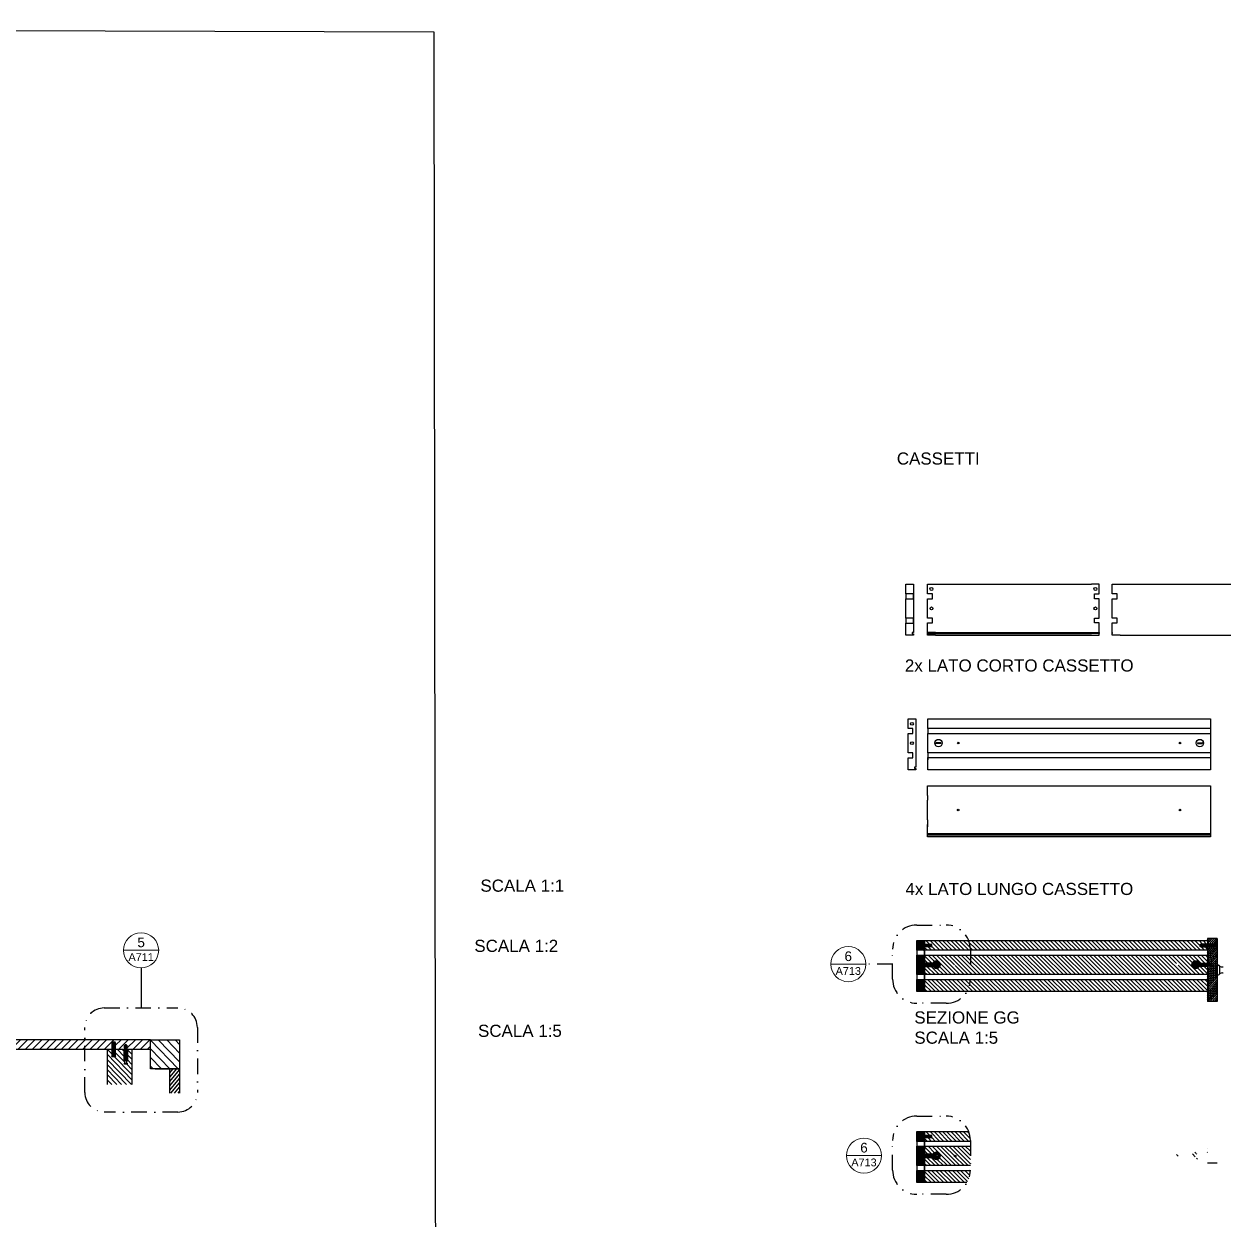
# Model space of a CAD drawing. Header units: millimetres. Extents: x -69 to 1786, y -423 to 409.
# Drawn here: x 388.9 to 636, y -176.7 to 69.6 of the extents above; entities that cross this region are included whole.
import ezdxf
from ezdxf.enums import TextEntityAlignment as Align

# ---------------------------------------------------------------- set-up
doc = ezdxf.new("R2010")
doc.units = ezdxf.units.MM
doc.header["$LTSCALE"] = 0.5
doc.linetypes.add('TRATTOPUNTO2', pattern=[12.7, 6.35, -3.175, 0, -3.175])
doc.layers.add('A-ANNO-SYMB', color=202, linetype='Continuous', lineweight=18)
for name, color, linetype in [('ALTRE LINEE', 70, 'Continuous'), ('CONTRONO SEZIONI', 26, 'Continuous'), ('G-ANNO-GEOMETRY', 7, 'Continuous'), ('G-ANNO-SYSTEM', 7, 'Continuous'), ('linee sezionate', 5, 'Continuous'), ('SIMBOLI', 201, 'Continuous'), ('viti', 240, 'Continuous')]:
    doc.layers.add(name, color=color, linetype=linetype)
doc.styles.add('ARIAL', font='arial.ttf')
doc.styles.get("Standard").update_dxf_attribs({"font": 'arial.ttf'})
pattern_1 = [(45, (-1.82544, -1.69339), (-0.12796865, 0.12796865), [])]
pattern_2 = [(45, (-1.82544, -41.07242), (-0.12796865, 0.12796865), [])]

# ---------------------------------------------------------------- blocks, each defined once
blk = doc.blocks.new('DETAGLI')
at = {"layer": 'A-ANNO-SYMB', "linetype": 'Continuous'}
blk.add_line((486.66, 356.17), (504.76, 356.17), dxfattribs=at)
blk.add_circle((495.71, 356.17), 9.05, dxfattribs=at)
for tag, p in [('TAVOLA', (495.71, 362.76)), ('SEZIONE', (495.71, 354.67))]:
    blk.add_attdef(tag, text='', height=5, dxfattribs=at).set_placement(p, align=Align.TOP_CENTER)

msp = doc.modelspace()

# ---------------------------------------------------------------- hatches: boundary and pattern name
at = {"layer": 'ALTRE LINEE'}
h = msp.add_hatch(dxfattribs=at)
h.set_pattern_fill('ANSI31', color=256, scale=0.057)
h.set_pattern_definition(pattern_1)
h.paths.add_polyline_path([(574.51, -120.63), (573.12, -120.63), (573.01, -120.54), (573.01, -120.12), (573.12, -120.03), (574.51, -120.03), (574.51, -119.33), (572.9, -119.33), (572.9, -121.33), (574.51, -121.33)])
h = msp.add_hatch(dxfattribs=at)
h.set_pattern_fill('ANSI31', color=256, scale=0.19, angle=90)
h.set_pattern_definition([(135, (-1.82544, -1.6934), (-0.42656217, -0.42656217), [])])
h.paths.add_polyline_path([(580.65, -124.33, -1), (580.97, -124.33, -1)], flags=16)
h.paths.add_polyline_path([(580.72, -124.33, -1), (580.9, -124.33, -1)], flags=0)
h.paths.add_polyline_path([(577.71, -124.31, -0.74706), (576.32, -124.72), (576.32, -124.67, 0.147415), (577.17, -124.79, 0.084542), (577.28, -124.49), (576.8, -124.49), (576.8, -124.7), (576.71, -124.7), (576.71, -123.92), (576.8, -123.92), (576.8, -124.13), (577.28, -124.13, 0.085849), (577.17, -123.83, 0.147415), (576.32, -123.95), (576.32, -123.9, -0.74706)], flags=16)
h.paths.add_polyline_path([(577.55, -124.61), (577.32, -124.61), (577.32, -124.01), (577.55, -124.01)], flags=0)
h.paths.add_polyline_path([(626.81, -124.33, -1), (626.25, -124.33, -1)], flags=16)
h.paths.add_polyline_path([(626.32, -124.27), (626.47, -124.27), (626.47, -124.12), (626.59, -124.12), (626.59, -124.27), (626.74, -124.27), (626.74, -124.39), (626.59, -124.39), (626.59, -124.54), (626.47, -124.54), (626.47, -124.39), (626.32, -124.39)], flags=0)
h.paths.add_polyline_path([(629.63, -124.31, -0.74706), (631.02, -123.9), (631.02, -123.95, 0.147415), (630.17, -123.84, 0.084542), (630.06, -124.13), (630.54, -124.13), (630.54, -123.92), (630.63, -123.92), (630.63, -124.7), (630.54, -124.7), (630.54, -124.49), (630.06, -124.49, 0.085849), (630.17, -124.79, 0.147415), (631.02, -124.68), (631.02, -124.72, -0.74706)], flags=16)
h.paths.add_polyline_path([(629.8, -124.02), (630.03, -124.02), (630.03, -124.61), (629.8, -124.61)], flags=0)
h.paths.add_polyline_path([(631.32, -120.12), (631.44, -120.03), (632.83, -120.03), (632.83, -119.33), (574.51, -119.33), (574.51, -120.03), (575.9, -120.03), (576.02, -120.12), (576.02, -120.54), (575.9, -120.63), (574.51, -120.63), (574.51, -121.33), (632.83, -121.33), (632.83, -120.63), (631.44, -120.63), (631.32, -120.54)])
h.paths.add_polyline_path([(632.83, -127.33), (574.51, -127.33), (574.51, -129.29), (574.51, -129.83), (576.12, -129.83), (632.83, -129.83), (632.83, -129.59)])
h.paths.add_polyline_path([(630.63, -124.66), (630.63, -123.96), (632.78, -123.96), (632.78, -123.92), (632.83, -123.92), (632.83, -122.33), (574.51, -122.33), (574.51, -123.92), (574.57, -123.92), (574.57, -123.96), (576.71, -123.96), (576.71, -124.66), (574.57, -124.66), (574.57, -124.7), (574.51, -124.7), (574.51, -126.33), (632.83, -126.33), (632.83, -124.7), (632.78, -124.7), (632.78, -124.66)])
h = msp.add_hatch(dxfattribs=at)
h.set_pattern_fill('ANSI31', color=256, scale=0.1, angle=184)
h.set_pattern_definition([(229, (-1.82544, -1.6934), (0.23962029, -0.20829874), [])])
edge = h.paths.add_edge_path()
edge.add_line((634.83, -118.89), (632.83, -118.89))
edge.add_line((632.83, -118.89), (632.83, -120.03))
edge.add_line((632.83, -120.03), (634.22, -120.03))
edge.add_line((634.22, -120.03), (634.33, -120.12))
edge.add_line((634.33, -120.12), (634.33, -120.54))
edge.add_line((634.33, -120.54), (634.22, -120.63))
edge.add_line((634.22, -120.63), (632.83, -120.63))
edge.add_line((632.83, -120.63), (632.83, -124.09))
edge.add_line((632.83, -124.09), (632.97, -124.09))
edge.add_line((632.97, -124.09), (632.99, -124.01))
edge.add_line((632.99, -124.01), (633.04, -124.01))
edge.add_line((633.04, -124.01), (633.04, -124.09))
edge.add_line((633.04, -124.09), (633.13, -124.09))
edge.add_line((633.13, -124.09), (633.15, -124.01))
edge.add_line((633.15, -124.01), (633.2, -124.01))
edge.add_line((633.2, -124.01), (633.2, -124.09))
edge.add_line((633.2, -124.09), (633.27, -124.09))
edge.add_line((633.27, -124.09), (633.29, -124.01))
edge.add_line((633.29, -124.01), (633.34, -124.01))
edge.add_line((633.34, -124.01), (633.34, -124.09))
edge.add_line((633.34, -124.09), (633.41, -124.09))
edge.add_line((633.41, -124.09), (633.44, -124.01))
edge.add_line((633.44, -124.01), (633.49, -124.01))
edge.add_line((633.49, -124.01), (633.49, -124.09))
edge.add_line((633.49, -124.09), (633.55, -124.09))
edge.add_line((633.55, -124.09), (633.58, -124.01))
edge.add_line((633.58, -124.01), (633.63, -124.01))
edge.add_line((633.63, -124.01), (633.63, -124.09))
edge.add_line((633.63, -124.09), (633.68, -124.09))
edge.add_arc((633.48, -124.3), 0.285, -46.2996, 46.2996, ccw=False)
edge.add_line((633.68, -124.5), (633.5, -124.5))
edge.add_line((633.5, -124.5), (633.48, -124.59))
edge.add_line((633.48, -124.59), (633.43, -124.59))
edge.add_line((633.43, -124.59), (633.43, -124.5))
edge.add_line((633.43, -124.5), (633.36, -124.5))
edge.add_line((633.36, -124.5), (633.34, -124.59))
edge.add_line((633.34, -124.59), (633.29, -124.59))
edge.add_line((633.29, -124.59), (633.29, -124.5))
edge.add_line((633.29, -124.5), (633.22, -124.5))
edge.add_line((633.22, -124.5), (633.2, -124.59))
edge.add_line((633.2, -124.59), (633.15, -124.59))
edge.add_line((633.15, -124.59), (633.15, -124.5))
edge.add_line((633.15, -124.5), (633.08, -124.5))
edge.add_line((633.08, -124.5), (633.05, -124.59))
edge.add_line((633.05, -124.59), (633, -124.59))
edge.add_line((633, -124.59), (633, -124.5))
edge.add_line((633, -124.5), (632.92, -124.5))
edge.add_line((632.92, -124.5), (632.89, -124.59))
edge.add_line((632.89, -124.59), (632.83, -124.59))
edge.add_line((632.83, -124.59), (632.83, -129.29))
edge.add_line((632.83, -129.29), (633.13, -129.29))
edge.add_line((633.13, -129.29), (633.13, -129.53))
edge.add_line((633.13, -129.53), (632.83, -129.53))
edge.add_line((632.83, -129.53), (632.83, -129.83))
edge.add_line((632.83, -129.83), (632.83, -131.89))
edge.add_line((632.83, -131.89), (634.83, -131.89))
edge.add_line((634.83, -131.89), (634.83, -118.89))
h = msp.add_hatch(dxfattribs=at)
h.set_pattern_fill('ANSI31', color=256, scale=0.057)
h.set_pattern_definition(pattern_1)
h.paths.add_polyline_path([(574.51, -122.33), (572.9, -122.33), (572.9, -126.33), (574.51, -126.33), (574.51, -124.5), (574.49, -124.5), (574.5, -124.54), (574.5, -124.59), (574.45, -124.59), (574.42, -124.5), (574.33, -124.5), (574.34, -124.54), (574.34, -124.59), (574.29, -124.59), (574.26, -124.5), (574.18, -124.5), (574.19, -124.54), (574.19, -124.59), (574.14, -124.59), (574.12, -124.5), (574.04, -124.5), (574.05, -124.54), (574.05, -124.59), (574, -124.59), (573.98, -124.5), (573.9, -124.5), (573.91, -124.54), (573.91, -124.59), (573.86, -124.59), (573.84, -124.5), (573.66, -124.5, -0.427564), (573.66, -124.09), (573.72, -124.09), (573.71, -124.06), (573.71, -124.01), (573.76, -124.01), (573.79, -124.09), (573.87, -124.09), (573.86, -124.06), (573.86, -124.01), (573.91, -124.01), (573.93, -124.09), (574.01, -124.09), (574, -124.06), (574, -124.01), (574.05, -124.01), (574.07, -124.09), (574.15, -124.09), (574.14, -124.06), (574.14, -124.01), (574.19, -124.01), (574.21, -124.09), (574.31, -124.09), (574.3, -124.06), (574.3, -124.01), (574.35, -124.01), (574.37, -124.09), (574.51, -124.09)])
h.paths.add_polyline_path([(574.51, -127.33), (572.9, -127.33), (572.9, -129.83), (574.51, -129.83), (574.51, -129.53), (574.21, -129.53), (574.21, -129.29), (574.51, -129.29)])
h = msp.add_hatch(dxfattribs=at)
h.set_pattern_fill('ANSI31', color=256, scale=0.39, angle=269)
h.set_pattern_definition([(314, (-100.5723, -89.1039), (0.8907225, 0.8601607), [])])
h.paths.add_polyline_path([(361.69, -139.76), (355.69, -139.76), (355.69, -145.76), (361.69, -145.76)])
h.paths.add_polyline_path([(414.94, -139.76), (414.94, -145.76), (420.94, -145.76), (420.94, -139.76)])
h = msp.add_hatch(dxfattribs=at)
h.set_pattern_fill('ANSI31', color=256, scale=0.33)
h.set_pattern_definition([(45, (-100.5723, -89.1039), (-0.7408711, 0.7408711), [])])
edge = h.paths.add_edge_path()
edge.add_line((406.95, -141.76), (406.95, -140.39))
edge.add_line((406.95, -140.39), (407.35, -140.39))
edge.add_line((407.35, -140.39), (407.35, -139.76))
edge.add_line((407.35, -139.76), (361.69, -139.76))
edge.add_line((361.69, -139.76), (361.69, -141.76))
edge.add_line((361.69, -141.76), (366.5, -141.76))
edge.add_line((366.5, -141.76), (366.5, -141.7))
edge.add_line((366.5, -141.7), (366.58, -141.68))
edge.add_line((366.58, -141.68), (366.58, -141.58))
edge.add_line((366.58, -141.58), (366.5, -141.6))
edge.add_line((366.5, -141.6), (366.5, -141.54))
edge.add_line((366.5, -141.54), (366.58, -141.52))
edge.add_line((366.58, -141.52), (366.58, -141.44))
edge.add_line((366.58, -141.44), (366.5, -141.46))
edge.add_line((366.5, -141.46), (366.5, -141.4))
edge.add_line((366.5, -141.4), (366.58, -141.37))
edge.add_line((366.58, -141.37), (366.58, -141.29))
edge.add_line((366.58, -141.29), (366.5, -141.32))
edge.add_line((366.5, -141.32), (366.5, -141.25))
edge.add_line((366.5, -141.25), (366.58, -141.23))
edge.add_line((366.58, -141.23), (366.58, -141.15))
edge.add_line((366.58, -141.15), (366.5, -141.18))
edge.add_line((366.5, -141.18), (366.5, -141.11))
edge.add_line((366.5, -141.11), (366.58, -141.09))
edge.add_line((366.58, -141.09), (366.58, -140.91))
edge.add_arc((366.79, -141.11), 0.285, 43.7004, 136.2996, ccw=False)
edge.add_line((367, -140.91), (367, -140.98))
edge.add_line((367, -140.98), (367.08, -140.95))
edge.add_line((367.08, -140.95), (367.08, -141.02))
edge.add_line((367.08, -141.02), (367, -141.04))
edge.add_line((367, -141.04), (367, -141.12))
edge.add_line((367, -141.12), (367.08, -141.09))
edge.add_line((367.08, -141.09), (367.08, -141.16))
edge.add_line((367.08, -141.16), (367, -141.18))
edge.add_line((367, -141.18), (367, -141.26))
edge.add_line((367, -141.26), (367.08, -141.24))
edge.add_line((367.08, -141.24), (367.08, -141.3))
edge.add_line((367.08, -141.3), (367, -141.32))
edge.add_line((367, -141.32), (367, -141.4))
edge.add_line((367, -141.4), (367.08, -141.38))
edge.add_line((367.08, -141.38), (367.08, -141.44))
edge.add_line((367.08, -141.44), (367, -141.46))
edge.add_line((367, -141.46), (367, -141.56))
edge.add_line((367, -141.56), (367.08, -141.54))
edge.add_line((367.08, -141.54), (367.08, -141.6))
edge.add_line((367.08, -141.6), (367, -141.63))
edge.add_line((367, -141.63), (367, -141.76))
edge.add_line((367, -141.76), (368.88, -141.76))
edge.add_line((368.88, -141.76), (368.88, -140.39))
edge.add_line((368.88, -140.39), (369, -140.24))
edge.add_line((369, -140.24), (369.56, -140.24))
edge.add_line((369.56, -140.24), (369.68, -140.39))
edge.add_line((369.68, -140.39), (369.68, -141.76))
edge.add_line((369.68, -141.76), (406.95, -141.76))
h.paths.add_polyline_path([(409.63, -141.76), (409.63, -141.63), (409.85, -141.69), (409.85, -139.76), (407.35, -139.76), (407.35, -140.39), (407.75, -140.39), (407.75, -141.76)])
h.paths.add_polyline_path([(409.85, -141.46), (410.13, -141.54), (410.13, -141.59), (410.08, -141.59), (410.04, -141.58), (410.04, -141.76), (414.94, -141.76), (414.94, -139.76), (409.85, -139.76)])
h = msp.add_hatch(dxfattribs=at)
h.set_pattern_fill('ANSI31', color=256, scale=0.23, angle=269)
h.set_pattern_definition([(314, (-100.5723, -89.10385), (0.5252979, 0.5072743), [])])
h.paths.add_polyline_path([(409.5, -141.82), (409.61, -141.82), (409.61, -143.96), (409.5, -143.96)])
h.paths.add_polyline_path([(409.8, -143.96), (409.61, -143.96), (409.61, -141.82), (409.8, -141.82)])
h.paths.add_polyline_path([(409.9, -143.96), (409.8, -143.96), (409.8, -141.82), (409.9, -141.82)])
h.paths.add_polyline_path([(410.09, -143.96), (409.9, -143.96), (409.9, -141.82), (410.09, -141.82)])
h.paths.add_polyline_path([(410.2, -143.96), (410.09, -143.96), (410.09, -141.82), (410.2, -141.82)])
h.paths.add_polyline_path([(410.03, -144.05), (410.03, -144.57), (409.67, -144.57), (409.67, -144.05)])
h.paths.add_polyline_path([(409.56, -144.8), (409.56, -144.57), (410.15, -144.57), (410.15, -144.8)])
h.paths.add_polyline_path([(365.53, -148.97), (370.53, -148.97), (370.53, -141.76), (369.68, -141.76), (369.68, -143.12), (369.56, -143.27), (369.28, -143.27), (369, -143.27), (368.88, -143.12), (368.88, -141.76), (367.17, -141.76), (367.17, -141.82), (367.13, -143.96), (367.17, -143.96), (367.17, -144.05), (366.96, -144.05), (366.96, -144.57), (367.07, -144.57), (367.07, -144.8), (366.48, -144.8), (366.48, -144.57), (366.6, -144.57), (366.6, -144.05), (366.39, -144.05), (366.39, -143.96), (366.43, -141.82), (366.39, -141.82), (365.53, -141.81)])
h.paths.add_polyline_path([(406.1, -148.97), (411.1, -148.97), (411.1, -141.76), (410.24, -141.76), (410.24, -141.82), (409.46, -141.82), (409.46, -141.76), (407.75, -141.76), (407.75, -143.12), (406.95, -143.12), (406.95, -141.76), (406.1, -141.76)])
h = msp.add_hatch(dxfattribs=at)
h.set_pattern_fill('ANSI31', color=256, scale=0.18, angle=185)
h.set_pattern_definition([(230, (-100.5723, -89.10385), (0.4377944, -0.3673531), [])])
h.paths.add_polyline_path([(418.94, -145.76), (420.94, -145.76), (420.94, -150.76), (418.94, -150.76)])
h = msp.add_hatch(dxfattribs=at)
h.set_pattern_fill('ANSI31', color=256, scale=0.057)
h.set_pattern_definition(pattern_2)
h.paths.add_polyline_path([(574.51, -160.01), (573.12, -160.01), (573.01, -159.92), (573.01, -159.5), (573.12, -159.41), (574.51, -159.41), (574.51, -158.71), (572.9, -158.71), (572.9, -160.71), (574.51, -160.71)])
h = msp.add_hatch(dxfattribs=at)
h.set_pattern_fill('ANSI31', color=256, scale=0.19, angle=90)
h.set_pattern_definition([(135, (-1.82544, -41.0724), (-0.42656217, -0.42656217), [])])
h.paths.add_polyline_path([(580.65, -163.71, -1), (580.97, -163.71, -1)], flags=16)
h.paths.add_polyline_path([(580.72, -163.71, -1), (580.9, -163.71, -1)], flags=0)
h.paths.add_polyline_path([(577.71, -163.69, -0.74706), (576.32, -164.1), (576.32, -164.05, 0.147415), (577.17, -164.16, 0.084542), (577.28, -163.87), (576.8, -163.87), (576.8, -164.08), (576.71, -164.08), (576.71, -163.3), (576.8, -163.3), (576.8, -163.51), (577.28, -163.51, 0.085849), (577.17, -163.21, 0.147415), (576.32, -163.32), (576.32, -163.28, -0.74706)], flags=16)
h.paths.add_polyline_path([(577.55, -163.98), (577.32, -163.98), (577.32, -163.39), (577.55, -163.39)], flags=0)
h.paths.add_polyline_path([(626.81, -163.71, -1), (626.25, -163.71, -1)], flags=16)
h.paths.add_polyline_path([(626.32, -163.65), (626.47, -163.65), (626.47, -163.5), (626.59, -163.5), (626.59, -163.65), (626.74, -163.65), (626.74, -163.77), (626.59, -163.77), (626.59, -163.92), (626.47, -163.92), (626.47, -163.77), (626.32, -163.77)], flags=0)
h.paths.add_polyline_path([(629.63, -163.69, -0.74706), (631.02, -163.28), (631.02, -163.33, 0.147415), (630.17, -163.22, 0.084542), (630.06, -163.51), (630.54, -163.51), (630.54, -163.3), (630.63, -163.3), (630.63, -164.08), (630.54, -164.08), (630.54, -163.87), (630.06, -163.87, 0.085849), (630.17, -164.17, 0.147415), (631.02, -164.06), (631.02, -164.1, -0.74706)], flags=16)
h.paths.add_polyline_path([(629.8, -163.4), (630.03, -163.4), (630.03, -163.99), (629.8, -163.99)], flags=0)
edge = h.paths.add_edge_path()
edge.add_arc((578.96, -166.63), 5, 328.9262, 359.0751)
edge.add_line((583.96, -166.71), (574.51, -166.71))
edge.add_line((574.51, -166.71), (574.51, -168.67))
edge.add_line((574.51, -168.67), (574.51, -169.21))
edge.add_line((574.51, -169.21), (583.24, -169.21))
h.paths.add_polyline_path([(583.96, -165.71), (583.96, -161.71), (574.51, -161.71), (574.51, -163.3), (574.57, -163.3), (574.57, -163.34), (576.71, -163.34), (576.71, -164.04), (574.57, -164.04), (574.57, -164.08), (574.51, -164.08), (574.51, -165.71)])
h.paths.add_polyline_path([(632.83, -161.71), (632.78, -163.3), (632.83, -163.3)])
edge = h.paths.add_edge_path()
edge.add_arc((578.96, -160.5), 5, 360, 380.9284)
edge.add_line((583.63, -158.71), (574.51, -158.71))
edge.add_line((574.51, -158.71), (574.51, -159.41))
edge.add_line((574.51, -159.41), (575.9, -159.41))
edge.add_line((575.9, -159.41), (576.02, -159.5))
edge.add_line((576.02, -159.5), (576.02, -159.92))
edge.add_line((576.02, -159.92), (575.9, -160.01))
edge.add_line((575.9, -160.01), (574.51, -160.01))
edge.add_line((574.51, -160.01), (574.51, -160.71))
edge.add_line((574.51, -160.71), (583.96, -160.71))
edge.add_line((583.96, -160.71), (583.96, -160.5))
h = msp.add_hatch(dxfattribs=at)
h.set_pattern_fill('ANSI31', color=256, scale=0.057)
h.set_pattern_definition(pattern_2)
h.paths.add_polyline_path([(574.51, -161.71), (572.9, -161.71), (572.9, -165.71), (574.51, -165.71), (574.51, -163.88), (574.49, -163.88), (574.5, -163.92), (574.5, -163.97), (574.45, -163.97), (574.42, -163.88), (574.33, -163.88), (574.34, -163.92), (574.34, -163.97), (574.29, -163.97), (574.26, -163.88), (574.18, -163.88), (574.19, -163.92), (574.19, -163.97), (574.14, -163.97), (574.12, -163.88), (574.04, -163.88), (574.05, -163.92), (574.05, -163.97), (574, -163.97), (573.98, -163.88), (573.9, -163.88), (573.91, -163.92), (573.91, -163.97), (573.86, -163.97), (573.84, -163.88), (573.66, -163.88, -0.427564), (573.66, -163.47), (573.72, -163.47), (573.71, -163.44), (573.71, -163.39), (573.76, -163.39), (573.79, -163.47), (573.87, -163.47), (573.86, -163.44), (573.86, -163.39), (573.91, -163.39), (573.93, -163.47), (574.01, -163.47), (574, -163.44), (574, -163.39), (574.05, -163.39), (574.07, -163.47), (574.15, -163.47), (574.14, -163.44), (574.14, -163.39), (574.19, -163.39), (574.21, -163.47), (574.31, -163.47), (574.3, -163.44), (574.3, -163.39), (574.35, -163.39), (574.37, -163.47), (574.51, -163.47)])
h.paths.add_polyline_path([(574.51, -166.71), (572.9, -166.71), (572.9, -169.21), (574.51, -169.21), (574.51, -168.91), (574.21, -168.91), (574.21, -168.67), (574.51, -168.67)])
at = {"layer": 'viti'}
h = msp.add_hatch(dxfattribs=at)
h.set_pattern_fill('ANSI31', color=256, scale=0.0084)
h.set_pattern_definition([(45, (-1.825442, -1.693385), (-0.0188585379, 0.0188585379), [])])
h.paths.add_polyline_path([(629.63, -124.31, 0.294676), (630.07, -125), (630.17, -124.79, -0.085849), (630.06, -124.49), (630.03, -124.49), (630.03, -124.61), (629.8, -124.61), (629.8, -124.02), (630.03, -124.02), (630.03, -124.13), (630.06, -124.13, -0.084542), (630.17, -123.84, -0.094878), (630.73, -123.85), (630.73, -123.64, 0.559973)])
h = msp.add_hatch(dxfattribs=at)
h.set_pattern_fill('ANSI31', color=256, scale=0.0084, angle=180)
h.set_pattern_definition([(225, (1209.16629, -246.927978), (0.0188585379, -0.0188585379), [])])
h.paths.add_polyline_path([(577.71, -124.31, 0.294676), (577.27, -123.62), (577.17, -123.83, -0.085849), (577.28, -124.13), (577.32, -124.13), (577.32, -124.01), (577.55, -124.01), (577.55, -124.61), (577.32, -124.61), (577.32, -124.49), (577.28, -124.49, -0.084542), (577.17, -124.79, -0.094878), (576.61, -124.77), (576.61, -124.98, 0.559973)])
h = msp.add_hatch(dxfattribs=at)
h.set_pattern_fill('ANSI31', color=256, scale=0.0084, angle=180)
h.set_pattern_definition([(225, (1209.16629, -286.30701), (0.0188585379, -0.0188585379), [])])
h.paths.add_polyline_path([(577.71, -163.69, 0.294676), (577.27, -163), (577.17, -163.21, -0.085849), (577.28, -163.51), (577.32, -163.51), (577.32, -163.39), (577.55, -163.39), (577.55, -163.98), (577.32, -163.98), (577.32, -163.87), (577.28, -163.87, -0.084542), (577.17, -164.16, -0.094878), (576.61, -164.15), (576.61, -164.36, 0.559973)])

# ---------------------------------------------------------------- linework, layer by layer
at = {"layer": 'ALTRE LINEE'}
for p, q in [((575.12, -45.85), (576.73, -45.85)), ((575.12, -47.85), (575.12, -45.85)), ((576.73, -45.85), (608.91, -45.85)), ((610.52, -45.85), (608.91, -45.85)), ((610.52, -47.85), (610.52, -45.85)), ((613.2, -45.85), (614.81, -45.85)), ((613.2, -47.85), (613.2, -45.85)), ((614.81, -45.85), (646.99, -45.85)), ((570.64, -47.87), (570.64, -48.87)), ((576.12, -47.85), (575.12, -47.85)), ((575.12, -52.85), (575.12, -48.85)), ((575.12, -48.85), (576.12, -48.85)), ((576.12, -48.85), (576.12, -47.85)), ((609.52, -48.85), (609.52, -47.85)), ((609.52, -47.85), (610.52, -47.85)), ((610.52, -48.85), (609.52, -48.85)), ((610.52, -52.85), (610.52, -48.85)), ((614.2, -47.85), (613.2, -47.85)), ((613.2, -52.85), (613.2, -48.85)), ((613.2, -48.85), (614.2, -48.85)), ((614.2, -48.85), (614.2, -47.85)), ((570.64, -52.87), (570.64, -53.87)), ((576.12, -52.85), (575.12, -52.85)), ((575.12, -56.35), (575.12, -53.85)), ((575.12, -53.85), (576.12, -53.85)), ((576.12, -53.85), (576.12, -52.85)), ((609.52, -53.85), (609.52, -52.85)), ((609.52, -52.85), (610.52, -52.85)), ((610.52, -53.85), (609.52, -53.85)), ((610.52, -56.35), (610.52, -53.85)), ((614.2, -52.85), (613.2, -52.85)), ((613.2, -56.35), (613.2, -53.85)), ((613.2, -53.85), (614.2, -53.85)), ((614.2, -53.85), (614.2, -52.85)), ((576.73, -55.8), (575.12, -55.8)), ((575.12, -55.8), (575.12, -56.05)), ((575.12, -56.05), (576.73, -56.05)), ((576.73, -56.35), (575.12, -56.35)), ((576.73, -55.8), (608.91, -55.8)), ((576.73, -56.05), (608.91, -56.05)), ((576.73, -56.35), (608.91, -56.35)), ((608.91, -55.8), (610.52, -55.8)), ((610.52, -56.05), (608.91, -56.05)), ((608.91, -56.35), (610.52, -56.35)), ((610.52, -55.8), (610.52, -56.05)), ((613.2, -55.8), (613.2, -56.05)), ((614.81, -56.35), (613.2, -56.35)), ((614.81, -56.35), (646.99, -56.35)), ((575.16, -73.61), (633.48, -73.61)), ((575.16, -73.61), (576.77, -73.61)), ((575.16, -75.61), (575.16, -73.61)), ((633.48, -73.61), (633.48, -84.11)), ((633.48, -75.61), (575.16, -75.61)), ((575.16, -75.61), (575.16, -76.61)), ((575.16, -80.61), (575.16, -76.61)), ((575.16, -76.61), (633.48, -76.61)), ((633.48, -80.61), (575.16, -80.61)), ((575.16, -80.61), (575.16, -82.09)), ((575.16, -84.11), (575.16, -81.61)), ((575.16, -81.61), (633.48, -81.61)), ((576.77, -84.11), (575.16, -84.11)), ((633.48, -84.11), (576.77, -84.11)), ((575.13, -87.41), (576.74, -87.41)), ((575.13, -89.41), (575.13, -87.41)), ((575.13, -87.41), (633.45, -87.41)), ((633.45, -87.41), (633.45, -97.91)), ((575.13, -89.41), (575.13, -90.41)), ((575.13, -94.41), (575.13, -90.41)), ((575.13, -94.41), (575.13, -95.89)), ((575.13, -97.91), (575.13, -95.41)), ((633.45, -97.31), (575.13, -97.31)), ((633.45, -97.61), (575.13, -97.61)), ((633.45, -97.91), (575.13, -97.91)), ((574.51, -126.33), (574.51, -122.33)), ((634.83, -126.82), (634.83, -124.82)), ((634.83, -125.6), (634.83, -125.6)), ((635.03, -124.39), (635.13, -124.39)), ((635.33, -124.59), (635.33, -126.19)), ((635.92, -124.77), (636.03, -124.77)), ((635.92, -126), (636.03, -126)), ((574.51, -126.33), (574.51, -127.81)), ((574.51, -129.83), (574.51, -127.33)), ((635.03, -126.39), (635.13, -126.39)), ((574.51, -158.71), (583.63, -158.71)), ((572.9, -160.71), (572.9, -161.71)), ((583.96, -160.71), (574.51, -160.71)), ((574.51, -165.71), (574.51, -161.71)), ((574.51, -161.71), (583.96, -161.71)), ((634.83, -165.18), (632.83, -165.18)), ((572.9, -165.71), (572.9, -166.71)), ((583.96, -165.71), (574.51, -165.71)), ((574.51, -165.71), (574.51, -167.19)), ((574.51, -169.21), (574.51, -166.71)), ((574.51, -166.71), (583.96, -166.71)), ((576.12, -169.21), (574.51, -169.21)), ((583.24, -169.21), (576.12, -169.21))]:
    msp.add_line(p, q, dxfattribs=at)
for points in [[(570.64, -45.87), (572.25, -45.87), (572.25, -55.82), (571.95, -55.82), (571.95, -56.07), (572.25, -56.07), (572.25, -56.37), (570.64, -56.37), (570.64, -53.87), (572.25, -53.87), (572.25, -52.87), (570.64, -52.87), (570.64, -48.87), (572.25, -48.87), (572.25, -47.87), (570.64, -47.87), (570.64, -45.87)], [(571.11, -73.63), (572.72, -73.63), (572.72, -83.58), (572.42, -83.58), (572.42, -83.83), (572.72, -83.83), (572.72, -84.13), (571.11, -84.13), (571.11, -81.63), (572.11, -81.63), (572.11, -80.63), (571.11, -80.63), (571.11, -76.63), (572.11, -76.63), (572.11, -75.63), (571.11, -75.63), (571.11, -73.63)], [(572.9, -158.71), (574.51, -158.71), (574.51, -159.41)], [(574.51, -160.01), (574.51, -168.67), (574.21, -168.67), (574.21, -168.91), (574.51, -168.91), (574.51, -169.21), (572.9, -169.21), (572.9, -166.71), (574.51, -166.71), (574.51, -165.71), (572.9, -165.71), (572.9, -161.71), (574.51, -161.71), (574.51, -160.71), (572.9, -160.71), (572.9, -158.71)]]:
    msp.add_lwpolyline(points, dxfattribs=at)
for centre, radius in [((571.91, -74.65), 0.3), ((571.91, -78.63), 0.289), ((581.46, -78.61), 0.161), ((627.18, -78.61), 0.161), ((581.43, -92.41), 0.161), ((627.15, -92.41), 0.161), ((580.81, -163.71), 0.161)]:
    msp.add_circle(centre, radius, dxfattribs=at)
for centre, radius, start, end in [((635.03, -124.59), 0.2, 90, 180), ((635.13, -124.59), 0.2, 0, 90), ((635.51, -124.47), 0.2, 197.9896, 241.0125), ((635.93, -123.7), 1.07, 241.0125, 271.0383), ((635.93, -127.07), 1.07, 88.9617, 118.9875), ((635.03, -126.19), 0.2, 180, 270), ((635.13, -126.19), 0.2, 270, 0), ((635.51, -126.31), 0.2, 118.9875, 162.0104)]:
    msp.add_arc(centre, radius, start, end, dxfattribs=at)
at = {"layer": 'CONTRONO SEZIONI', "linetype": 'TRATTOPUNTO2', "lineweight": -3}
for points in [[(572.91, -116.12), (578.96, -116.12)], [(567.91, -127.25), (567.91, -121.12)], [(583.96, -121.12), (583.96, -127.25)], [(405.42, -133.21), (420.61, -133.21)], [(578.96, -132.25), (572.91, -132.25)], [(401.42, -150.66), (401.42, -137.21)], [(424.61, -137.21), (424.61, -150.66)], [(420.61, -154.66), (405.42, -154.66)], [(572.91, -155.5), (578.96, -155.5)], [(567.91, -166.63), (567.91, -160.5)], [(583.96, -160.5), (583.96, -166.63)], [(578.96, -171.63), (572.91, -171.63)]]:
    msp.add_lwpolyline(points, dxfattribs=at)
for centre, radius, start, end in [((572.91, -121.12), 5, 90, 180), ((578.96, -121.12), 5, 0, 90), ((572.91, -127.25), 5, 180, 270), ((578.96, -127.25), 5, 270, 0), ((405.42, -137.21), 4, 90, 180), ((420.61, -137.21), 4, 0, 90), ((405.42, -150.66), 4, 180, 270), ((420.61, -150.66), 4, 270, 0), ((572.91, -160.5), 5, 90, 180), ((578.96, -160.5), 5, 0, 90), ((572.91, -166.63), 5, 180, 270), ((578.96, -166.63), 5, 270, 0)]:
    msp.add_arc(centre, radius, start, end, dxfattribs=at)
at = {"layer": 'G-ANNO-GEOMETRY'}
for p, q in [((574.51, -121.33), (574.51, -120.63)), ((574.51, -121.33), (574.51, -122.33)), ((574.51, -124.7), (574.51, -123.92)), ((576.71, -123.92), (576.8, -123.92)), ((576.8, -124.7), (576.71, -124.7)), ((576.8, -123.92), (576.8, -124.7)), ((576.8, -124.7), (576.8, -123.92)), ((630.54, -123.92), (630.54, -124.7)), ((630.63, -123.92), (630.54, -123.92)), ((630.54, -124.7), (630.63, -124.7)), ((633.34, -124.01), (633.34, -124.06)), ((574.51, -158.71), (576.12, -158.71)), ((574.51, -159.41), (574.51, -158.71)), ((574.51, -160.71), (574.51, -160.01)), ((574.51, -160.71), (574.51, -161.71)), ((574.51, -164.08), (574.51, -163.3)), ((576.71, -163.3), (576.8, -163.3)), ((576.8, -164.08), (576.71, -164.08)), ((576.8, -163.3), (576.8, -164.08)), ((576.8, -164.08), (576.8, -163.3))]:
    msp.add_line(p, q, dxfattribs=at)
msp.add_lwpolyline([(-68.62, 69.61), (473.33, 68), (473.96, -423.05), (-67.99, -421.44)], close=True, dxfattribs=at)
for points in [[(577.28, -124.49), (576.8, -124.49), (576.8, -124.13), (577.28, -124.13)], [(630.03, -124.49), (630.03, -124.49)], [(577.28, -163.87), (576.8, -163.87), (576.8, -163.51), (577.28, -163.51)]]:
    msp.add_lwpolyline(points, dxfattribs=at)
at = {"layer": 'linee sezionate'}
for p, q in [((574.51, -119.33), (632.83, -119.33)), ((632.83, -118.89), (632.83, -120.03)), ((634.83, -118.89), (632.83, -118.89)), ((632.83, -119.33), (632.83, -120.03)), ((632.83, -120.03), (632.83, -129.83)), ((634.83, -118.89), (634.83, -131.89)), ((572.9, -121.33), (572.9, -122.33)), ((632.83, -121.33), (574.51, -121.33)), ((574.51, -122.33), (632.83, -122.33)), ((572.9, -126.33), (572.9, -127.33)), ((632.83, -126.33), (574.51, -126.33)), ((574.51, -127.33), (632.83, -127.33)), ((632.83, -129.83), (574.51, -129.83)), ((633.13, -129.23), (632.83, -129.23)), ((632.83, -129.53), (633.13, -129.53)), ((632.83, -129.59), (632.83, -131.89)), ((633.13, -129.53), (633.13, -129.23)), ((634.83, -131.89), (632.83, -131.89)), ((414.94, -139.76), (361.69, -139.76)), ((414.94, -141.76), (361.69, -141.76)), ((406.95, -141.76), (369.68, -141.76)), ((406.1, -148.97), (406.1, -141.76)), ((414.94, -141.76), (407.75, -141.76)), ((411.1, -141.76), (411.1, -148.97)), ((415.91, -145.76), (420.94, -145.76)), ((418.94, -150.76), (418.94, -145.76)), ((420.94, -145.76), (420.94, -150.76))]:
    msp.add_line(p, q, dxfattribs=at)
for points in [[(572.9, -119.33), (574.51, -119.33), (574.51, -120.03)], [(574.51, -120.63), (574.51, -129.29), (574.21, -129.29), (574.21, -129.53), (574.51, -129.53), (574.51, -129.83), (572.9, -129.83), (572.9, -127.33), (574.51, -127.33), (574.51, -126.33), (572.9, -126.33), (572.9, -122.33), (574.51, -122.33), (574.51, -121.33), (572.9, -121.33), (572.9, -119.33)], [(414.94, -145.76), (414.94, -139.76), (420.94, -139.76), (420.94, -145.76), (414.94, -145.76)]]:
    msp.add_lwpolyline(points, dxfattribs=at)
at = {"layer": 'SIMBOLI', "lineweight": -3}
msp.add_line((413.02, -124.95), (413.02, -133.21), dxfattribs=at)
at = {"layer": 'SIMBOLI', "linetype": 'TRATTOPUNTO2', "lineweight": -3}
msp.add_line((567.91, -124.19), (562.4, -124.19), dxfattribs=at)
at = {"layer": 'viti'}
for p, q in [((576.69, -78.61), (576.86, -78.55)), ((576.69, -78.61), (576.86, -78.67)), ((576.86, -78.55), (576.86, -78.67)), ((577.89, -78.55), (576.89, -78.55)), ((577.39, -78.55), (576.89, -78.55)), ((576.89, -78.55), (576.89, -78.67)), ((577.89, -78.67), (576.89, -78.67)), ((577.89, -78.55), (577.89, -78.67)), ((630.75, -78.55), (631.75, -78.55)), ((630.75, -78.55), (630.75, -78.67)), ((630.75, -78.67), (631.75, -78.67)), ((631.25, -78.55), (631.75, -78.55)), ((631.75, -78.55), (631.75, -78.67)), ((631.78, -78.55), (631.78, -78.67)), ((631.95, -78.61), (631.78, -78.55)), ((631.95, -78.61), (631.78, -78.67)), ((573.01, -120.12), (573.12, -120.03)), ((573.01, -120.54), (573.01, -120.12)), ((573.12, -120.63), (573.01, -120.54)), ((573.12, -120.03), (575.9, -120.03)), ((573.12, -120.03), (573.12, -120.63)), ((575.9, -120.63), (573.12, -120.63)), ((573.18, -120.12), (575.84, -120.12)), ((573.18, -120.23), (575.84, -120.23)), ((573.18, -120.33), (575.84, -120.33)), ((573.18, -120.44), (575.84, -120.44)), ((573.18, -120.54), (575.84, -120.54)), ((575.9, -120.03), (575.9, -120.63)), ((576.02, -120.12), (575.9, -120.03)), ((575.9, -120.63), (576.02, -120.54)), ((576.02, -120.54), (576.02, -120.12)), ((576.02, -120.33), (576.02, -120.14)), ((631.32, -120.12), (631.44, -120.03)), ((631.32, -120.54), (631.32, -120.12)), ((631.32, -120.33), (631.32, -120.14)), ((631.44, -120.63), (631.32, -120.54)), ((631.44, -120.03), (631.44, -120.63)), ((634.22, -120.03), (631.44, -120.03)), ((631.44, -120.63), (634.22, -120.63)), ((634.16, -120.12), (631.5, -120.12)), ((634.16, -120.23), (631.5, -120.23)), ((634.16, -120.33), (631.5, -120.33)), ((634.16, -120.44), (631.5, -120.44)), ((634.16, -120.54), (631.5, -120.54)), ((634.33, -120.12), (634.22, -120.03)), ((634.22, -120.03), (634.22, -120.63)), ((634.22, -120.63), (634.33, -120.54)), ((634.33, -120.54), (634.33, -120.12)), ((573.72, -124.09), (573.84, -124.5)), ((573.79, -124.09), (573.9, -124.5)), ((573.87, -124.09), (573.98, -124.5)), ((573.93, -124.09), (574.04, -124.5)), ((574.01, -124.09), (574.12, -124.5)), ((574.07, -124.09), (574.18, -124.5)), ((574.15, -124.09), (574.26, -124.5)), ((574.21, -124.09), (574.33, -124.5)), ((574.31, -124.09), (574.42, -124.5)), ((574.37, -124.09), (574.49, -124.5)), ((576.61, -124.77), (576.61, -124.98)), ((576.71, -124.7), (576.71, -123.92)), ((577.27, -123.62), (577.17, -123.83)), ((630.17, -124.79), (630.07, -125)), ((630.63, -124.7), (630.63, -123.92)), ((630.73, -123.64), (630.73, -123.85)), ((632.83, -124.09), (633.68, -124.09)), ((633.68, -124.5), (632.83, -124.5)), ((632.99, -124.01), (632.84, -124.54)), ((632.84, -124.54), (632.84, -124.59)), ((632.84, -124.59), (632.89, -124.59)), ((632.89, -124.59), (633.04, -124.06)), ((633.04, -124.01), (632.99, -124.01)), ((633.15, -124.01), (633, -124.54)), ((633, -124.54), (633, -124.59)), ((633, -124.59), (633.05, -124.59)), ((633.04, -124.01), (633.04, -124.06)), ((633.05, -124.59), (633.2, -124.06)), ((633.2, -124.01), (633.15, -124.01)), ((633.29, -124.01), (633.15, -124.54)), ((633.15, -124.54), (633.15, -124.59)), ((633.15, -124.59), (633.2, -124.59)), ((633.2, -124.01), (633.2, -124.06)), ((633.2, -124.59), (633.34, -124.06)), ((633.34, -124.01), (633.29, -124.01)), ((633.44, -124.01), (633.29, -124.54)), ((633.29, -124.54), (633.29, -124.59)), ((633.29, -124.59), (633.34, -124.59)), ((633.34, -124.59), (633.49, -124.06)), ((633.58, -124.01), (633.43, -124.54)), ((633.43, -124.54), (633.43, -124.59)), ((633.43, -124.59), (633.48, -124.59)), ((633.49, -124.01), (633.44, -124.01)), ((633.48, -124.59), (633.63, -124.06)), ((633.49, -124.01), (633.49, -124.06)), ((633.63, -124.01), (633.58, -124.01)), ((633.63, -124.01), (633.63, -124.06)), ((407.07, -140.24), (406.95, -140.39)), ((406.95, -140.39), (407.75, -140.39)), ((406.95, -140.39), (406.95, -143.12)), ((407.63, -140.24), (407.07, -140.24)), ((407.07, -140.49), (407.07, -143.04)), ((407.21, -140.49), (407.21, -143.03)), ((407.35, -140.49), (407.35, -143.03)), ((407.49, -140.49), (407.49, -143.03)), ((407.75, -140.39), (407.63, -140.24)), ((407.63, -140.49), (407.63, -143.03)), ((407.75, -143.12), (407.75, -140.39)), ((406.95, -143.12), (407.75, -143.12)), ((407.07, -143.27), (406.95, -143.12)), ((407.63, -143.27), (407.07, -143.27)), ((407.35, -143.27), (407.1, -143.27)), ((407.75, -143.12), (407.63, -143.27)), ((409.55, -140.97), (409.55, -141.02)), ((409.55, -140.97), (409.6, -140.97)), ((409.55, -141.02), (410.08, -141.16)), ((409.55, -141.11), (409.55, -141.16)), ((409.55, -141.11), (409.6, -141.11)), ((409.55, -141.16), (410.08, -141.3)), ((409.55, -141.25), (409.55, -141.3)), ((409.55, -141.25), (409.6, -141.25)), ((409.55, -141.3), (410.08, -141.45)), ((409.55, -141.39), (409.55, -141.44)), ((409.55, -141.39), (409.6, -141.39)), ((409.55, -141.44), (410.08, -141.59)), ((409.55, -141.55), (409.55, -141.6)), ((409.55, -141.55), (409.6, -141.55)), ((409.55, -141.6), (410.08, -141.75)), ((410.13, -141.11), (409.6, -140.97)), ((410.13, -141.25), (409.6, -141.11)), ((410.13, -141.4), (409.6, -141.25)), ((410.13, -141.54), (409.6, -141.39)), ((410.13, -141.7), (409.6, -141.55)), ((409.63, -140.98), (409.63, -140.91)), ((409.63, -141.12), (409.63, -141.04)), ((409.63, -141.26), (409.63, -141.18)), ((409.63, -141.4), (409.63, -141.32)), ((409.63, -141.56), (409.63, -141.46)), ((409.63, -141.76), (409.63, -141.63)), ((410.04, -140.91), (410.04, -141.09)), ((410.04, -141.15), (410.04, -141.23)), ((410.04, -141.29), (410.04, -141.37)), ((410.04, -141.44), (410.04, -141.52)), ((410.04, -141.58), (410.04, -141.68)), ((410.04, -141.74), (410.04, -141.76)), ((410.08, -141.16), (410.13, -141.16)), ((410.08, -141.3), (410.13, -141.3)), ((410.08, -141.45), (410.13, -141.45)), ((410.08, -141.59), (410.13, -141.59)), ((410.08, -141.75), (410.13, -141.75)), ((410.13, -141.16), (410.13, -141.11)), ((410.13, -141.3), (410.13, -141.25)), ((410.13, -141.45), (410.13, -141.4)), ((410.13, -141.59), (410.13, -141.54)), ((410.13, -141.75), (410.13, -141.7)), ((410.24, -143.96), (409.46, -143.96)), ((409.46, -143.96), (409.46, -144.05)), ((409.46, -144.05), (410.24, -144.05)), ((410.24, -144.05), (410.24, -143.96)), ((573.01, -159.5), (573.12, -159.41)), ((573.01, -159.92), (573.01, -159.5)), ((573.12, -160.01), (573.01, -159.92)), ((573.12, -159.41), (575.9, -159.41)), ((573.12, -159.41), (573.12, -160.01)), ((575.9, -160.01), (573.12, -160.01)), ((573.18, -159.5), (575.84, -159.5)), ((573.18, -159.61), (575.84, -159.61)), ((573.18, -159.71), (575.84, -159.71)), ((573.18, -159.82), (575.84, -159.82)), ((573.18, -159.92), (575.84, -159.92)), ((575.9, -159.41), (575.9, -160.01)), ((576.02, -159.5), (575.9, -159.41)), ((575.9, -160.01), (576.02, -159.92)), ((576.02, -159.92), (576.02, -159.5)), ((576.02, -159.71), (576.02, -159.52)), ((577.27, -163), (577.17, -163.21)), ((573.72, -163.47), (573.84, -163.88)), ((573.79, -163.47), (573.9, -163.88)), ((573.87, -163.47), (573.98, -163.88)), ((573.93, -163.47), (574.04, -163.88)), ((574.01, -163.47), (574.12, -163.88)), ((574.07, -163.47), (574.18, -163.88)), ((574.15, -163.47), (574.26, -163.88)), ((574.21, -163.47), (574.33, -163.88)), ((574.31, -163.47), (574.42, -163.88)), ((574.37, -163.47), (574.49, -163.88)), ((576.61, -164.15), (576.61, -164.36)), ((576.71, -164.08), (576.71, -163.3))]:
    msp.add_line(p, q, dxfattribs=at)
for points in [[(574.51, -123.92), (574.57, -123.92), (574.57, -123.96), (576.32, -123.96), (576.71, -123.96), (576.71, -123.92), (576.8, -123.92), (576.8, -124.13), (577.28, -124.13, 0.085849), (577.17, -123.83, 0.147415), (576.32, -123.95), (576.32, -123.9, -0.74706), (577.71, -124.31, -0.74706), (576.32, -124.72), (576.32, -124.67, 0.147415), (577.17, -124.79, 0.084542), (577.28, -124.49), (576.8, -124.49), (576.8, -124.7), (576.71, -124.7), (576.71, -124.66), (574.57, -124.66), (574.57, -124.7), (574.51, -124.7)], [(576.32, -124.72, 0.74706), (577.71, -124.31, 0.74706), (576.32, -123.9), (576.32, -123.95, -0.147415), (577.17, -123.83, -0.085849), (577.28, -124.13), (577.32, -124.13), (577.32, -124.01), (577.55, -124.01), (577.55, -124.61), (577.32, -124.61), (577.32, -124.49), (577.28, -124.49, -0.084542), (577.17, -124.79, -0.147415), (576.32, -124.67), (576.32, -124.72)], [(632.83, -124.7), (632.78, -124.7), (632.78, -124.66), (631.02, -124.66), (630.63, -124.66), (630.63, -124.7), (630.54, -124.7), (630.54, -124.49), (630.06, -124.49, 0.085849), (630.17, -124.79, 0.147415), (631.02, -124.68), (631.02, -124.72, -0.74706), (629.63, -124.31, -0.74706), (631.02, -123.9), (631.02, -123.95, 0.147415), (630.17, -123.84, 0.084542), (630.06, -124.13), (630.54, -124.13), (630.54, -123.92), (630.63, -123.92), (630.63, -123.96), (632.78, -123.96), (632.78, -123.92), (632.83, -123.92)], [(631.02, -123.9, 0.74706), (629.63, -124.31, 0.74706), (631.02, -124.72), (631.02, -124.68, -0.147415), (630.17, -124.79, -0.085849), (630.06, -124.49), (630.03, -124.49), (630.03, -124.61), (629.8, -124.61), (629.8, -124.02), (630.03, -124.02), (630.03, -124.13), (630.06, -124.13, -0.084542), (630.17, -123.84, -0.147415), (631.02, -123.95), (631.02, -123.9)], [(574.51, -124.09), (574.37, -124.09), (574.35, -124.01), (574.3, -124.01), (574.3, -124.06), (574.31, -124.09), (574.21, -124.09), (574.19, -124.01), (574.14, -124.01), (574.14, -124.06), (574.15, -124.09), (574.07, -124.09), (574.05, -124.01), (574, -124.01), (574, -124.06), (574.01, -124.09), (573.93, -124.09), (573.91, -124.01), (573.86, -124.01), (573.86, -124.06), (573.87, -124.09), (573.79, -124.09), (573.76, -124.01), (573.71, -124.01), (573.71, -124.06), (573.72, -124.09), (573.66, -124.09, 0.427564), (573.66, -124.5), (573.84, -124.5, 0)], [(574.51, -163.3), (574.57, -163.3), (574.57, -163.34), (576.32, -163.34), (576.71, -163.34), (576.71, -163.3), (576.8, -163.3), (576.8, -163.51), (577.28, -163.51, 0.085849), (577.17, -163.21, 0.147415), (576.32, -163.32), (576.32, -163.28, -0.74706), (577.71, -163.69, -0.74706), (576.32, -164.1), (576.32, -164.05, 0.147415), (577.17, -164.16, 0.084542), (577.28, -163.87), (576.8, -163.87), (576.8, -164.08), (576.71, -164.08), (576.71, -164.04), (574.57, -164.04), (574.57, -164.08), (574.51, -164.08)], [(576.32, -164.1, 0.74706), (577.71, -163.69, 0.74706), (576.32, -163.28), (576.32, -163.32, -0.147415), (577.17, -163.21, -0.085849), (577.28, -163.51), (577.32, -163.51), (577.32, -163.39), (577.55, -163.39), (577.55, -163.98), (577.32, -163.98), (577.32, -163.87), (577.28, -163.87, -0.084542), (577.17, -164.16, -0.147415), (576.32, -164.05), (576.32, -164.1)], [(574.51, -163.47), (574.37, -163.47), (574.35, -163.39), (574.3, -163.39), (574.3, -163.44), (574.31, -163.47), (574.21, -163.47), (574.19, -163.39), (574.14, -163.39), (574.14, -163.44), (574.15, -163.47), (574.07, -163.47), (574.05, -163.39), (574, -163.39), (574, -163.44), (574.01, -163.47), (573.93, -163.47), (573.91, -163.39), (573.86, -163.39), (573.86, -163.44), (573.87, -163.47), (573.79, -163.47), (573.76, -163.39), (573.71, -163.39), (573.71, -163.44), (573.72, -163.47), (573.66, -163.47, 0.427564), (573.66, -163.88), (573.84, -163.88, 0)]]:
    msp.add_lwpolyline(points, format="xyb", dxfattribs=at)
for points in [[(573.84, -124.5), (573.86, -124.59), (573.91, -124.59), (573.91, -124.54), (573.9, -124.5), (573.98, -124.5), (574, -124.59), (574.05, -124.59), (574.05, -124.54), (574.04, -124.5), (574.12, -124.5), (574.14, -124.59), (574.19, -124.59), (574.19, -124.54), (574.18, -124.5), (574.26, -124.5), (574.29, -124.59), (574.34, -124.59), (574.34, -124.54), (574.33, -124.5), (574.42, -124.5), (574.45, -124.59), (574.5, -124.59), (574.5, -124.54), (574.49, -124.5), (574.51, -124.5), (574.51, -124.7), (574.57, -124.7), (574.57, -123.92), (574.51, -123.92), (574.51, -124.09)], [(574.57, -123.92), (574.57, -124.7), (574.51, -124.7), (574.51, -123.92), (574.57, -123.92)], [(576.71, -123.96), (574.57, -123.96), (574.57, -124.07), (576.71, -124.07)], [(576.71, -124.26), (574.57, -124.26), (574.57, -124.36), (576.71, -124.36)], [(576.71, -124.55), (574.57, -124.55), (574.57, -124.66), (576.71, -124.66)], [(577.32, -124.13), (576.8, -124.13), (576.8, -124.49), (577.32, -124.49)], [(577.55, -124.01), (577.32, -124.01), (577.32, -124.61), (577.55, -124.61), (577.55, -124.01)], [(629.8, -124.61), (630.03, -124.61), (630.03, -124.02), (629.8, -124.02), (629.8, -124.61)], [(630.03, -124.13), (630.03, -124.13)], [(630.03, -124.49), (630.54, -124.49), (630.54, -124.13), (630.03, -124.13)], [(630.06, -124.13), (630.54, -124.13), (630.54, -124.49), (630.06, -124.49)], [(630.63, -123.96), (632.78, -123.96), (632.78, -124.07), (630.63, -124.07)], [(630.63, -124.26), (632.78, -124.26), (632.78, -124.36), (630.63, -124.36)], [(630.63, -124.55), (632.78, -124.55), (632.78, -124.66), (630.63, -124.66)], [(632.78, -123.92), (632.78, -124.7), (632.83, -124.7), (632.83, -123.92), (632.78, -123.92)], [(409.46, -141.82), (410.24, -141.82), (410.24, -141.76), (409.46, -141.76), (409.46, -141.82)], [(409.5, -143.96), (409.5, -141.82), (409.61, -141.82), (409.61, -143.96)], [(409.8, -143.96), (409.8, -141.82), (409.9, -141.82), (409.9, -143.96)], [(410.09, -143.96), (410.09, -141.82), (410.2, -141.82), (410.2, -143.96)], [(409.56, -144.8), (409.56, -144.57), (410.15, -144.57), (410.15, -144.8), (409.56, -144.8)], [(409.67, -144.57), (409.67, -144.05), (410.03, -144.05), (410.03, -144.57)], [(573.84, -163.88), (573.86, -163.97), (573.91, -163.97), (573.91, -163.92), (573.9, -163.88), (573.98, -163.88), (574, -163.97), (574.05, -163.97), (574.05, -163.92), (574.04, -163.88), (574.12, -163.88), (574.14, -163.97), (574.19, -163.97), (574.19, -163.92), (574.18, -163.88), (574.26, -163.88), (574.29, -163.97), (574.34, -163.97), (574.34, -163.92), (574.33, -163.88), (574.42, -163.88), (574.45, -163.97), (574.5, -163.97), (574.5, -163.92), (574.49, -163.88), (574.51, -163.88), (574.51, -164.08), (574.57, -164.08), (574.57, -163.3), (574.51, -163.3), (574.51, -163.47)], [(574.57, -163.3), (574.57, -164.08), (574.51, -164.08), (574.51, -163.3), (574.57, -163.3)], [(576.71, -163.34), (574.57, -163.34), (574.57, -163.45), (576.71, -163.45)], [(576.71, -163.64), (574.57, -163.64), (574.57, -163.74), (576.71, -163.74)], [(576.71, -163.93), (574.57, -163.93), (574.57, -164.04), (576.71, -164.04)], [(577.32, -163.51), (576.8, -163.51), (576.8, -163.87), (577.32, -163.87)], [(577.55, -163.39), (577.32, -163.39), (577.32, -163.98), (577.55, -163.98), (577.55, -163.39)]]:
    msp.add_lwpolyline(points, dxfattribs=at)
for centre, radius in [((575.93, -46.85), 0.3), ((609.72, -46.85), 0.3), ((575.93, -50.85), 0.289), ((609.72, -50.85), 0.289), ((577.39, -78.61), 0.766), ((631.25, -78.61), 0.766)]:
    msp.add_circle(centre, radius, dxfattribs=at)
for centre, start, end in [((633.48, -124.3), 313.7004, 46.2996), ((409.84, -141.11), 43.7004, 136.2996)]:
    msp.add_arc(centre, 0.285, start, end, dxfattribs=at)

# ---------------------------------------------------------------- block references
at = {"layer": 'SIMBOLI'}
ref = msp.add_blockref('DETAGLI', (214.73, -263.79), dxfattribs=dict(at, xscale=0.4, yscale=0.4, zscale=0.4))
ref.add_attrib('SEZIONE', 'A711', dxfattribs={"layer": 'A-ANNO-SYMB', "linetype": 'Continuous', "height": 1.6, "style": 'ARIAL'}).set_placement((413.02, -121.92), align=Align.TOP_CENTER)
ref.add_attrib('TAVOLA', '5', dxfattribs={"layer": 'A-ANNO-SYMB', "linetype": 'Continuous', "height": 2, "style": 'ARIAL'}).set_placement((413.02, -118.69), align=Align.TOP_CENTER)
ref = msp.add_blockref('DETAGLI', (360.49, -266.65), dxfattribs=dict(at, xscale=0.4, yscale=0.4, zscale=0.4))
ref.add_attrib('SEZIONE', 'A713', dxfattribs={"layer": 'A-ANNO-SYMB', "linetype": 'Continuous', "height": 1.6, "style": 'ARIAL'}).set_placement((558.78, -124.79), align=Align.TOP_CENTER)
ref.add_attrib('TAVOLA', '6', dxfattribs={"layer": 'A-ANNO-SYMB', "linetype": 'Continuous', "height": 2, "style": 'ARIAL'}).set_placement((558.78, -121.55), align=Align.TOP_CENTER)
ref = msp.add_blockref('DETAGLI', (363.73, -306.11), dxfattribs=dict(at, xscale=0.4, yscale=0.4, zscale=0.4))
ref.add_attrib('SEZIONE', 'A713', dxfattribs={"layer": 'A-ANNO-SYMB', "linetype": 'Continuous', "height": 1.6, "style": 'ARIAL'}).set_placement((562.02, -164.25), align=Align.TOP_CENTER)
ref.add_attrib('TAVOLA', '6', dxfattribs={"layer": 'A-ANNO-SYMB', "linetype": 'Continuous', "height": 2, "style": 'ARIAL'}).set_placement((562.02, -161.01), align=Align.TOP_CENTER)

# ---------------------------------------------------------------- texts
at = {"layer": 'G-ANNO-GEOMETRY', "lineweight": -3, "char_height": 2.5, "attachment_point": 1}
for s, width, heights, insert in [('CASSETTI', 66.145, [0], (568.79, -18.71)), ('2x LATO CORTO CASSETTO', 47.3749, [2.9], (570.45, -61.37)), ('4x LATO LUNGO CASSETTO', 47.6997, [2.9], (570.57, -107.43))]:
    msp.add_mtext_dynamic_manual_height_columns(s, width=width, gutter_width=12.5, heights=heights, dxfattribs=dict(at, insert=insert))
at = {"layer": 'G-ANNO-SYSTEM', "char_height": 2.5, "attachment_point": 1}
for s, insert in [('SCALA 1:1', (482.95, -106.75)), ('SCALA 1:2', (481.7, -119.16)), ('SEZIONE GG\\PSCALA 1:5', (572.4, -133.92)), ('SCALA 1:5', (482.46, -136.67))]:
    msp.add_mtext_dynamic_manual_height_columns(s, width=39.8684, gutter_width=12.5, heights=[0], dxfattribs=dict(at, insert=insert))

doc.saveas('drawing.dxf')
